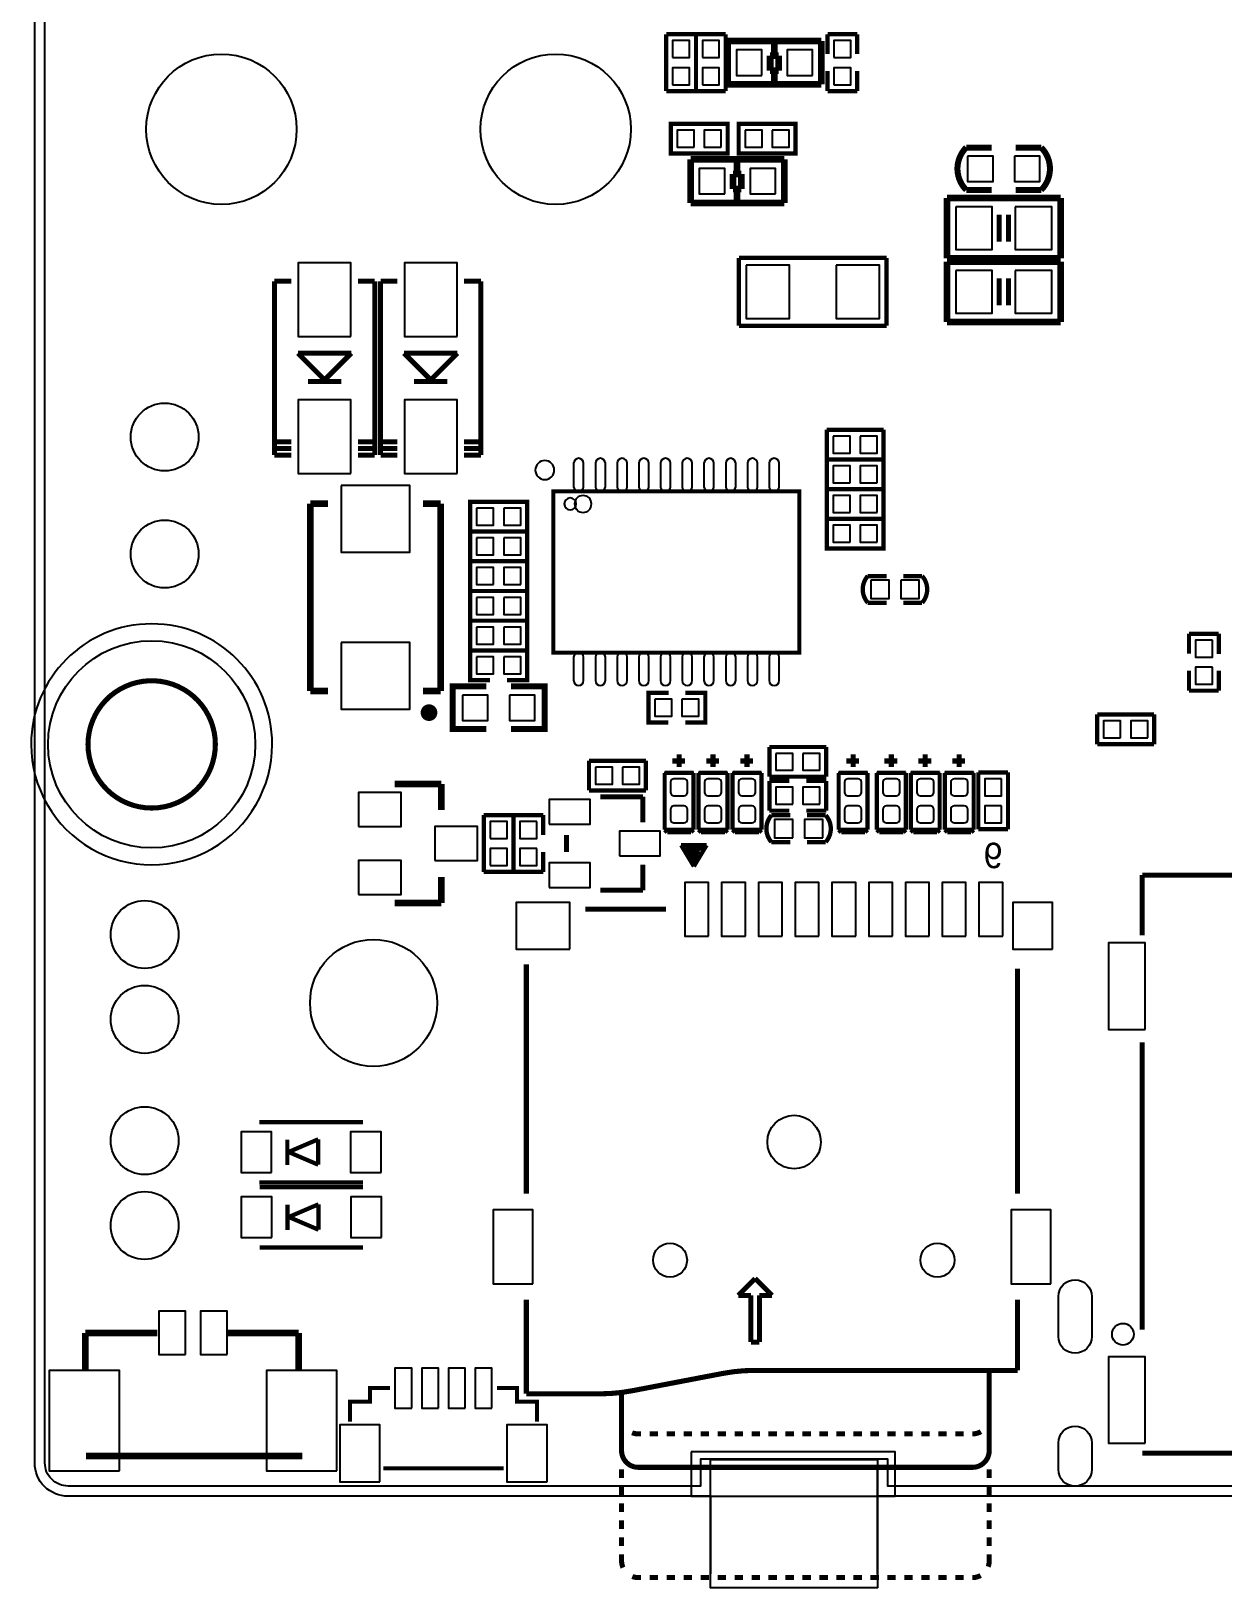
# Model space of a CAD drawing. Extents: x -68.1 to 17, y 26 to 103.8.
# Drawn here: x -68.09 to -32.43, y 25.98 to 72.57 of the extents above; entities that cross this region are included whole.
import ezdxf

# ---------------------------------------------------------------- set-up
doc = ezdxf.new("R2010")
doc.units = 0
for name, color, linetype in [('BG_OUTLINE', 2, 'CONTINUOUS'), ('PG_SILKSCREEN_BOTTOM', 134, 'CONTINUOUS'), ('PIN_BOTTOM', 242, 'CONTINUOUS'), ('RKI_ALL', 1, 'CONTINUOUS'), ('RKO_ALL', 1, 'CONTINUOUS')]:
    doc.layers.add(name, color=color, linetype=linetype)

msp = doc.modelspace()

# ---------------------------------------------------------------- linework, layer by layer
at = {"layer": 'BG_OUTLINE'}
for points in [[(-47.761398, 28.725876), (-66.983102, 28.725876, -0.414288), (-67.9831, 29.726128), (-67.9831, 102.725982, -0.414214), (-66.983102, 103.72598)], [(-66.983102, 103.72598), (16.016986, 103.72598, -0.414199), (17.016984, 102.725982), (17.016984, 29.726128, -0.414243), (16.016986, 28.725876), (-41.66616, 28.725876)]]:
    msp.add_lwpolyline(points, format="xyb", dxfattribs=at)
for points in [[(-47.75962, 29.82976), (-42.7609, 29.82976), (-42.7609, 25.99182), (-42.76852, 25.9842), (-47.76216, 25.9842), (-47.76216, 29.82976), (-47.75962, 29.82976)], [(-41.66616, 28.725876), (-42.761154, 28.725876), (-42.761154, 29.525976)], [(-47.761398, 28.725876), (-47.761398, 26.409142), (-47.77232, 26.39822)], [(-42.76598, 26.39822), (-42.761154, 26.403046), (-42.761154, 28.725876)]]:
    msp.add_lwpolyline(points, dxfattribs=at)
at = {"layer": 'PG_SILKSCREEN_BOTTOM'}
for points, const_width in [([(-48.1965, 72.4789), (-49.0855, 72.4789)], 0.127), ([(-49.0855, 72.4789), (-49.0855, 70.7771)], 0.127), ([(-47.3075, 72.4789), (-48.1965, 72.4789)], 0.127), ([(-48.1965, 72.4789), (-48.1965, 70.7771)], 0.127), ([(-48.1965, 70.7771), (-48.1965, 72.4789)], 0.127), ([(-47.3075, 70.7771), (-47.3075, 72.4789)], 0.127), ([(-44.446952, 72.277986), (-47.247048, 72.277986)], 0.199898), ([(-47.247048, 72.277986), (-47.247048, 70.978014)], 0.199898), ([(-45.856906, 72.17791), (-45.856906, 71.86803)], 0.199898), ([(-44.446952, 70.978014), (-44.446952, 72.277986)], 0.199898), ([(-43.3705, 72.4789), (-44.2595, 72.4789)], 0.127), ([(-44.2595, 72.4789), (-44.2595, 71.882)], 0.127), ([(-43.3705, 71.882), (-43.3705, 72.4789)], 0.127), ([(-45.727112, 71.838058), (-45.977048, 71.838058)], 0.199898), ([(-45.977048, 71.838058), (-45.977048, 71.38797)], 0.199898), ([(-45.727112, 71.38797), (-45.727112, 71.838058)], 0.199898), ([(-45.977048, 71.38797), (-45.727112, 71.38797)], 0.199898), ([(-45.856906, 71.408036), (-45.856906, 71.07809)], 0.199898), ([(-44.2595, 71.37781), (-44.2595, 70.7771)], 0.127), ([(-43.3705, 70.7771), (-43.3705, 71.374)], 0.127), ([(-49.0855, 70.7771), (-48.1965, 70.7771)], 0.127), ([(-48.1965, 70.7771), (-47.3075, 70.7771)], 0.127), ([(-47.247048, 70.978014), (-44.446952, 70.978014)], 0.199898), ([(-44.2595, 70.7771), (-43.3705, 70.7771)], 0.127), ([(-48.95088, 69.79666), (-48.95088, 68.90766), (-47.24908, 68.90766), (-47.24908, 69.79666), (-48.95088, 69.79666)], 0.127), ([(-45.21708, 68.90766), (-45.21708, 69.79666), (-46.91888, 69.79666), (-46.91888, 68.90766), (-45.21708, 68.90766)], 0.127), ([(-40.109902, 69.088), (-39.347902, 69.088)], 0.180086), ([(-37.868098, 69.088), (-38.630098, 69.088)], 0.180086), ([(-45.556932, 68.732146), (-48.357028, 68.732146)], 0.199898), ([(-48.357028, 68.732146), (-48.357028, 67.432174)], 0.199898), ([(-46.966886, 68.63207), (-46.966886, 68.32219)], 0.199898), ([(-45.556932, 67.432174), (-45.556932, 68.732146)], 0.199898), ([(-46.837092, 68.292218), (-47.087028, 68.292218)], 0.199898), ([(-47.087028, 68.292218), (-47.087028, 67.84213)], 0.199898), ([(-46.837092, 67.84213), (-46.837092, 68.292218)], 0.199898), ([(-47.087028, 67.84213), (-46.837092, 67.84213)], 0.199898), ([(-46.966886, 67.862196), (-46.966886, 67.53225)], 0.199898), ([(-40.689022, 67.574922), (-40.689022, 65.775078)], 0.199898), ([(-37.288978, 67.574922), (-40.689022, 67.574922)], 0.199898), ([(-40.109902, 67.818), (-39.347902, 67.818)], 0.180086), ([(-37.868098, 67.818), (-38.630098, 67.818)], 0.180086), ([(-37.288978, 65.775078), (-37.288978, 67.574922)], 0.199898), ([(-48.357028, 67.432174), (-45.556932, 67.432174)], 0.199898), ([(-39.128954, 66.27495), (-39.128954, 67.07505)], 0.150114), ([(-38.849046, 66.27495), (-38.849046, 67.07505)], 0.150114), ([(-46.9138, 65.786), (-46.9138, 63.754)], 0.127), ([(-42.4942, 65.786), (-46.9138, 65.786)], 0.127), ([(-42.4942, 63.754), (-42.4942, 65.786)], 0.127), ([(-40.689022, 65.775078), (-37.288978, 65.775078)], 0.199898), ([(-40.689022, 65.669922), (-40.689022, 63.870078)], 0.199898), ([(-37.288978, 65.669922), (-40.689022, 65.669922)], 0.199898), ([(-37.288978, 63.870078), (-37.288978, 65.669922)], 0.199898), ([(-39.128954, 64.36995), (-39.128954, 65.17005)], 0.150114), ([(-38.849046, 64.36995), (-38.849046, 65.17005)], 0.150114), ([(-60.308998, 65.083944), (-60.809124, 65.083944)], 0.150114), ([(-60.809124, 65.083944), (-60.809124, 59.884056)], 0.150114), ([(-58.309002, 65.083944), (-57.808876, 65.083944)], 0.150114), ([(-57.808876, 65.083944), (-57.808876, 59.884056)], 0.150114), ([(-57.133998, 65.083944), (-57.634124, 65.083944)], 0.150114), ([(-57.634124, 65.083944), (-57.634124, 59.884056)], 0.150114), ([(-55.134002, 65.083944), (-54.633876, 65.083944)], 0.150114), ([(-54.633876, 65.083944), (-54.633876, 59.884056)], 0.150114), ([(-40.689022, 63.870078), (-37.288978, 63.870078)], 0.199898), ([(-46.9138, 63.754), (-42.4942, 63.754)], 0.127), ([(-60.1091, 62.934088), (-58.5089, 62.934088)], 0.150114), ([(-59.309, 62.133988), (-60.1091, 62.934088)], 0.150114), ([(-58.5089, 62.934088), (-59.309, 62.133988)], 0.150114), ([(-56.9341, 62.934088), (-55.3339, 62.934088)], 0.150114), ([(-56.134, 62.133988), (-56.9341, 62.934088)], 0.150114), ([(-55.3339, 62.934088), (-56.134, 62.133988)], 0.150114), ([(-59.809126, 62.08395), (-58.808874, 62.08395)], 0.150114), ([(-56.634126, 62.08395), (-55.633874, 62.08395)], 0.150114), ([(-42.5831, 60.6425), (-44.2849, 60.6425)], 0.127), ([(-44.2849, 60.6425), (-44.2849, 59.7535)], 0.127), ([(-42.5831, 59.7535), (-42.5831, 60.6425)], 0.127), ([(-60.809124, 60.284106), (-60.308998, 60.284106)], 0.150114), ([(-60.809124, 60.083954), (-60.308998, 60.083954)], 0.150114), ([(-57.808876, 60.284106), (-58.309002, 60.284106)], 0.150114), ([(-57.808876, 60.083954), (-58.309002, 60.083954)], 0.150114), ([(-57.634124, 60.284106), (-57.133998, 60.284106)], 0.150114), ([(-57.634124, 60.083954), (-57.133998, 60.083954)], 0.150114), ([(-54.633876, 60.284106), (-55.134002, 60.284106)], 0.150114), ([(-54.633876, 60.083954), (-55.134002, 60.083954)], 0.150114), ([(-60.809124, 59.884056), (-60.308998, 59.884056)], 0.150114), ([(-57.808876, 59.884056), (-58.309002, 59.884056)], 0.150114), ([(-57.634124, 59.884056), (-57.133998, 59.884056)], 0.150114), ([(-54.633876, 59.884056), (-55.134002, 59.884056)], 0.150114), ([(-43.688, 59.7535), (-44.2849, 59.7535), (-44.2849, 58.8645), (-43.688, 58.8645)], 0.127), ([(-44.2849, 59.7535), (-42.5831, 59.7535)], 0.127), ([(-43.18381, 58.8645), (-42.5831, 58.8645), (-42.5831, 59.7535), (-43.18, 59.7535)], 0.127), ([(-52.465986, 58.801), (-45.099986, 58.801), (-45.099986, 53.975), (-52.465986, 53.975), (-52.465986, 58.801)], 0.119888), ([(-44.2849, 58.8645), (-44.2849, 57.9755), (-42.5831, 57.9755), (-42.5831, 58.8645), (-44.2849, 58.8645)], 0.127), ([(-59.734958, 58.426096), (-59.20994, 58.426096)], 0.199898), ([(-59.734958, 52.825904), (-59.734958, 58.426096)], 0.199898), ([(-55.835042, 58.426096), (-56.36006, 58.426096)], 0.199898), ([(-55.835042, 52.825904), (-55.835042, 58.426096)], 0.199898), ([(-53.2511, 57.5945), (-53.2511, 58.4835), (-54.9529, 58.4835), (-54.9529, 57.5945), (-53.2511, 57.5945)], 0.127), ([(-44.2849, 57.9755), (-44.2849, 57.0865), (-42.5831, 57.0865), (-42.5831, 57.9755), (-44.2849, 57.9755)], 0.127), ([(-53.2511, 56.7055), (-53.2511, 57.5945), (-54.9529, 57.5945), (-54.9529, 56.7055), (-53.2511, 56.7055)], 0.127), ([(-54.356, 56.7055), (-54.9529, 56.7055), (-54.9529, 55.8165), (-54.356, 55.8165)], 0.127), ([(-53.85181, 55.8165), (-53.2511, 55.8165), (-53.2511, 56.7055), (-53.848, 56.7055)], 0.127), ([(-43.05554, 56.26481), (-42.492676, 56.26481)], 0.130048), ([(-41.42994, 56.26481), (-41.992804, 56.26481)], 0.130048), ([(-53.2511, 54.9275), (-53.2511, 55.8165), (-54.9529, 55.8165), (-54.9529, 54.9275), (-53.2511, 54.9275)], 0.127), ([(-53.2511, 54.0385), (-53.2511, 54.9275), (-54.9529, 54.9275), (-54.9529, 54.0385), (-53.2511, 54.0385)], 0.127), ([(-32.55518, 54.53634), (-33.44418, 54.53634)], 0.127), ([(-33.44418, 54.53634), (-33.44418, 53.93944)], 0.127), ([(-32.55518, 53.93563), (-32.55518, 54.53634)], 0.127), ([(-54.35219, 54.0385), (-54.9529, 54.0385), (-54.9529, 53.1495), (-54.356, 53.1495)], 0.127), ([(-53.848, 53.1495), (-53.2511, 53.1495), (-53.2511, 54.0385), (-53.848, 54.0385)], 0.127), ([(-33.44418, 53.43144), (-33.44418, 52.83454)], 0.127), ([(-32.55518, 52.83454), (-32.55518, 53.43144)], 0.127), ([(-59.20994, 52.825904), (-59.734958, 52.825904)], 0.199898), ([(-56.36006, 52.825904), (-55.835042, 52.825904)], 0.199898), ([(-54.47284, 51.68392), (-55.48122, 51.68392), (-55.48122, 52.96408), (-54.47284, 52.96408)], 0.180086), ([(-53.73116, 51.68392), (-52.72278, 51.68392), (-52.72278, 52.96408), (-53.73116, 52.96408)], 0.180086), ([(-49.01819, 52.7685), (-49.6189, 52.7685), (-49.6189, 51.8795), (-49.022, 51.8795)], 0.127), ([(-48.514, 51.8795), (-47.9171, 51.8795), (-47.9171, 52.7685), (-48.514, 52.7685)], 0.127), ([(-33.44418, 52.83454), (-32.55518, 52.83454)], 0.127), ([(-36.19246, 52.1208), (-36.19246, 51.2318)], 0.127), ([(-34.49066, 52.1208), (-36.19246, 52.1208)], 0.127), ([(-34.49066, 51.2318), (-34.49066, 52.1208)], 0.127), ([(-36.19246, 51.2318), (-34.49066, 51.2318)], 0.127), ([(-49.6951, 50.7365), (-51.3969, 50.7365)], 0.127), ([(-51.3969, 50.7365), (-51.3969, 49.8475)], 0.127), ([(-49.6951, 49.8475), (-49.6951, 50.7365)], 0.127), ([(-48.524922, 50.73015), (-48.905922, 50.73015)], 0.1524), ([(-48.702722, 50.93335), (-48.702722, 50.55235)], 0.1524), ([(-47.508922, 50.73015), (-47.889922, 50.73015)], 0.1524), ([(-47.686722, 50.93335), (-47.686722, 50.55235)], 0.1524), ([(-46.492922, 50.73015), (-46.873922, 50.73015)], 0.1524), ([(-46.670722, 50.93335), (-46.670722, 50.55235)], 0.1524), ([(-44.298108, 51.148234), (-45.999908, 51.148234)], 0.127), ([(-45.999908, 51.148234), (-45.999908, 50.259234)], 0.127), ([(-44.298108, 50.259234), (-44.298108, 51.148234)], 0.127), ([(-43.317922, 50.73015), (-43.698922, 50.73015)], 0.1524), ([(-43.495722, 50.93335), (-43.495722, 50.55235)], 0.1524), ([(-42.174922, 50.73015), (-42.555922, 50.73015)], 0.1524), ([(-42.352722, 50.93335), (-42.352722, 50.55235)], 0.1524), ([(-41.158922, 50.73015), (-41.539922, 50.73015)], 0.1524), ([(-41.336722, 50.93335), (-41.336722, 50.55235)], 0.1524), ([(-40.142922, 50.73015), (-40.523922, 50.73015)], 0.1524), ([(-40.320722, 50.93335), (-40.320722, 50.55235)], 0.1524), ([(-49.134522, 50.37455), (-49.134522, 48.67275)], 0.127), ([(-48.270922, 50.37455), (-49.134522, 50.37455)], 0.127), ([(-48.270922, 48.67275), (-48.270922, 50.37455)], 0.127), ([(-48.118522, 50.37455), (-48.118522, 48.67275)], 0.127), ([(-47.254922, 50.37455), (-48.118522, 50.37455)], 0.127), ([(-47.254922, 48.67275), (-47.254922, 50.37455)], 0.127), ([(-47.102522, 50.37455), (-47.102522, 48.67275)], 0.127), ([(-46.238922, 50.37455), (-47.102522, 50.37455)], 0.127), ([(-46.238922, 48.67275), (-46.238922, 50.37455)], 0.127), ([(-45.999908, 50.259234), (-44.298108, 50.259234)], 0.127), ([(-43.927522, 50.37455), (-43.927522, 48.67275)], 0.127), ([(-43.063922, 50.37455), (-43.927522, 50.37455)], 0.127), ([(-43.063922, 48.67275), (-43.063922, 50.37455)], 0.127), ([(-42.784522, 50.37455), (-42.784522, 48.67275)], 0.127), ([(-41.920922, 50.37455), (-42.784522, 50.37455)], 0.127), ([(-41.920922, 48.67275), (-41.920922, 50.37455)], 0.127), ([(-41.768522, 50.37455), (-41.768522, 48.67275)], 0.127), ([(-40.904922, 50.37455), (-41.768522, 50.37455)], 0.127), ([(-40.904922, 48.67275), (-40.904922, 50.37455)], 0.127), ([(-40.752522, 50.37455), (-40.752522, 48.67275)], 0.127), ([(-39.888922, 50.37455), (-40.752522, 50.37455)], 0.127), ([(-39.888922, 48.67275), (-39.888922, 50.37455)], 0.127), ([(-38.860222, 50.38725), (-39.749222, 50.38725)], 0.127), ([(-39.749222, 50.38725), (-39.749222, 48.68545)], 0.127), ([(-38.860222, 48.68545), (-38.860222, 50.38725)], 0.127), ([(-55.814976, 50.038), (-57.215024, 50.038)], 0.2032), ([(-55.814976, 49.259998), (-55.814976, 50.038)], 0.2032), ([(-51.3969, 49.8475), (-49.6951, 49.8475)], 0.127), ([(-45.403008, 50.132234), (-45.999908, 50.132234)], 0.127), ([(-45.999908, 50.132234), (-45.999908, 49.243234)], 0.127), ([(-44.298108, 50.132234), (-44.895008, 50.132234)], 0.127), ([(-44.298108, 49.243234), (-44.298108, 50.132234)], 0.127), ([(-49.784, 49.657), (-51.054, 49.657)], 0.1524), ([(-49.784, 48.895), (-49.784, 49.657)], 0.1524), ([(-53.6575, 49.1109), (-54.5465, 49.1109)], 0.127), ([(-54.5465, 49.1109), (-54.5465, 47.4091)], 0.127), ([(-53.6575, 49.1109), (-53.6575, 48.514)], 0.127), ([(-52.7685, 49.1109), (-53.6575, 49.1109)], 0.127), ([(-53.6575, 47.4091), (-53.6575, 49.1109)], 0.127), ([(-52.7685, 48.51019), (-52.7685, 49.1109)], 0.127), ([(-45.999908, 49.243234), (-45.403008, 49.243234)], 0.127), ([(-45.376592, 49.103788), (-45.939456, 49.103788)], 0.130048), ([(-44.898818, 49.243234), (-44.298108, 49.243234)], 0.127), ([(-44.87672, 49.103788), (-44.313856, 49.103788)], 0.130048), ([(-52.07, 48.006), (-52.07, 48.514)], 0.1524), ([(-49.134522, 48.67275), (-48.270922, 48.67275)], 0.127), ([(-49.134522, 48.67275), (-49.058322, 48.59655)], 0.127), ([(-49.058322, 48.59655), (-48.347122, 48.59655)], 0.127), ([(-48.347122, 48.59655), (-48.270922, 48.67275)], 0.127), ([(-48.118522, 48.67275), (-47.254922, 48.67275)], 0.127), ([(-48.118522, 48.67275), (-48.042322, 48.59655)], 0.127), ([(-48.042322, 48.59655), (-47.331122, 48.59655)], 0.127), ([(-47.331122, 48.59655), (-47.254922, 48.67275)], 0.127), ([(-47.102522, 48.67275), (-46.238922, 48.67275)], 0.127), ([(-47.102522, 48.67275), (-47.026322, 48.59655)], 0.127), ([(-47.026322, 48.59655), (-46.315122, 48.59655)], 0.127), ([(-46.315122, 48.59655), (-46.238922, 48.67275)], 0.127), ([(-43.927522, 48.67275), (-43.063922, 48.67275)], 0.127), ([(-43.927522, 48.67275), (-43.851322, 48.59655)], 0.127), ([(-43.851322, 48.59655), (-43.140122, 48.59655)], 0.127), ([(-43.140122, 48.59655), (-43.063922, 48.67275)], 0.127), ([(-42.784522, 48.67275), (-41.920922, 48.67275)], 0.127), ([(-42.784522, 48.67275), (-42.708322, 48.59655)], 0.127), ([(-42.708322, 48.59655), (-41.997122, 48.59655)], 0.127), ([(-41.997122, 48.59655), (-41.920922, 48.67275)], 0.127), ([(-41.768522, 48.67275), (-40.904922, 48.67275)], 0.127), ([(-41.768522, 48.67275), (-41.692322, 48.59655)], 0.127), ([(-41.692322, 48.59655), (-40.981122, 48.59655)], 0.127), ([(-40.981122, 48.59655), (-40.904922, 48.67275)], 0.127), ([(-40.752522, 48.67275), (-39.888922, 48.67275)], 0.127), ([(-40.752522, 48.67275), (-40.676322, 48.59655)], 0.127), ([(-40.676322, 48.59655), (-39.965122, 48.59655)], 0.127), ([(-39.965122, 48.59655), (-39.888922, 48.67275)], 0.127), ([(-39.749222, 48.68545), (-38.860222, 48.68545)], 0.127), ([(-53.6575, 48.006), (-53.6575, 47.4091)], 0.127), ([(-52.7685, 47.4091), (-52.7685, 48.006)], 0.127), ([(-47.879, 48.2092), (-48.641, 48.2092)], 0.127), ([(-48.641, 48.2092), (-48.26, 47.5742)], 0.127), ([(-48.006, 48.1076), (-48.514, 48.1076)], 0.127), ([(-48.514, 48.1076), (-48.4632, 48.006)], 0.127), ([(-48.4632, 48.006), (-48.0822, 48.006)], 0.127), ([(-48.133, 47.9298), (-48.4124, 47.9298)], 0.127), ([(-48.4124, 47.9298), (-48.26, 47.7012)], 0.127), ([(-48.26, 47.5742), (-47.879, 48.2092)], 0.127), ([(-48.0822, 48.006), (-48.133, 47.9298)], 0.127), ([(-47.879, 48.2092), (-48.006, 48.2092)], 0.127), ([(-48.006, 48.2092), (-48.006, 48.1076)], 0.127), ([(-45.939456, 48.303688), (-45.376592, 48.303688)], 0.130048), ([(-44.313856, 48.303688), (-44.87672, 48.303688)], 0.130048), ([(-49.784, 47.625), (-49.784, 46.863)], 0.1524), ([(-48.1584, 47.8536), (-48.2854, 47.8536)], 0.127), ([(-48.26, 47.7012), (-48.1584, 47.8536)], 0.127), ([(-55.814976, 46.482), (-55.814976, 47.260002)], 0.2032), ([(-54.5465, 47.4091), (-53.6575, 47.4091)], 0.127), ([(-53.6575, 47.4091), (-52.7685, 47.4091)], 0.127), ([(-30.54604, 47.314612), (-34.846006, 47.314612)], 0.1524), ([(-34.846006, 47.314612), (-34.846006, 45.514768)], 0.1524), ([(-49.784, 46.863), (-51.054, 46.863)], 0.1524), ([(-57.215024, 46.482), (-55.814976, 46.482)], 0.2032), ([(-51.5112, 46.2915), (-49.0982, 46.2915)], 0.1524), ([(-53.273198, 37.7825), (-53.273198, 44.6405)], 0.1524), ([(-38.573202, 44.5135), (-38.573202, 37.7825)], 0.1524), ([(-34.846006, 42.314622), (-34.846006, 33.71469)], 0.1524), ([(-61.26226, 39.92118), (-58.16346, 39.92118)], 0.127), ([(-60.42406, 39.40048), (-60.42406, 38.63848)], 0.127), ([(-59.498484, 39.409116), (-60.387484, 39.028116)], 0.127), ([(-59.498484, 38.647116), (-59.498484, 39.409116)], 0.127), ([(-60.387484, 39.028116), (-59.498484, 38.647116)], 0.127), ([(-58.16346, 38.11778), (-61.26226, 38.11778)], 0.127), ([(-61.25464, 37.97554), (-58.15584, 37.97554)], 0.127), ([(-60.41644, 37.45484), (-60.41644, 36.69284)], 0.127), ([(-59.490864, 37.463476), (-60.379864, 37.082476)], 0.127), ([(-59.490864, 36.701476), (-59.490864, 37.463476)], 0.127), ([(-60.379864, 37.082476), (-59.490864, 36.701476)], 0.127), ([(-58.15584, 36.17214), (-61.25464, 36.17214)], 0.127), ([(-46.93412, 34.7345), (-46.42612, 35.2425)], 0.1524), ([(-46.42612, 35.2425), (-45.91812, 34.7345)], 0.1524), ([(-53.273198, 31.791402), (-53.273198, 34.6075)], 0.1524), ([(-46.55312, 34.7345), (-46.93412, 34.7345)], 0.1524), ([(-46.55312, 33.3375), (-46.55312, 34.7345)], 0.1524), ([(-45.91812, 34.7345), (-46.29912, 34.7345)], 0.1524), ([(-46.29912, 34.7345), (-46.29912, 33.3375)], 0.1524), ([(-38.573202, 34.6075), (-38.573202, 32.491426)], 0.1524), ([(-64.312038, 33.614614), (-66.471038, 33.614614)], 0.199898), ([(-66.471038, 33.614614), (-66.471038, 32.471614)], 0.199898), ([(-62.239906, 33.614614), (-60.080906, 33.614614)], 0.199898), ([(-60.080906, 33.614614), (-60.080906, 32.471614)], 0.199898), ([(-46.29912, 33.3375), (-46.55312, 33.3375)], 0.1524), ([(-47.388272, 32.402526), (-50.119788, 31.880302)], 0.1524), ([(-38.573202, 32.491426), (-46.449488, 32.491426)], 0.1524), ([(-39.423086, 30.09138), (-39.423086, 32.4485)], 0.1524), ([(-39.423086, 30.0355), (-39.423086, 32.4485)], 0.1524), ([(-57.352946, 31.961074), (-57.952894, 31.961074), (-57.952894, 31.561024), (-58.553096, 31.561024), (-58.553096, 30.961076)], 0.119888), ([(-54.153054, 31.961074), (-53.553106, 31.961074), (-53.553106, 31.561024), (-52.952904, 31.561024), (-52.952904, 30.961076)], 0.119888), ([(-51.058572, 31.791402), (-53.273198, 31.791402)], 0.1524), ([(-50.423318, 31.791402), (-50.423318, 30.09138)], 0.1524), ([(-49.923192, 30.591506), (-49.837086, 30.591506)], 0.1524), ([(-49.583086, 30.591506), (-49.329086, 30.591506)], 0.1524), ([(-49.075086, 30.591506), (-48.821086, 30.591506)], 0.1524), ([(-48.567086, 30.591506), (-48.313086, 30.591506)], 0.1524), ([(-48.059086, 30.591506), (-47.805086, 30.591506)], 0.1524), ([(-47.551086, 30.591506), (-47.297086, 30.591506)], 0.1524), ([(-47.043086, 30.591506), (-46.789086, 30.591506)], 0.1524), ([(-46.535086, 30.591506), (-46.281086, 30.591506)], 0.1524), ([(-46.027086, 30.591506), (-45.773086, 30.591506)], 0.1524), ([(-45.519086, 30.591506), (-45.265086, 30.591506)], 0.1524), ([(-45.011086, 30.591506), (-44.757086, 30.591506)], 0.1524), ([(-44.503086, 30.591506), (-44.249086, 30.591506)], 0.1524), ([(-43.995086, 30.591506), (-43.741086, 30.591506)], 0.1524), ([(-43.487086, 30.591506), (-43.233086, 30.591506)], 0.1524), ([(-42.979086, 30.591506), (-42.725086, 30.591506)], 0.1524), ([(-42.471086, 30.591506), (-42.217086, 30.591506)], 0.1524), ([(-41.963086, 30.591506), (-41.709086, 30.591506)], 0.1524), ([(-41.455086, 30.591506), (-41.201086, 30.591506)], 0.1524), ([(-40.947086, 30.591506), (-40.693086, 30.591506)], 0.1524), ([(-40.439086, 30.591506), (-40.185086, 30.591506)], 0.1524), ([(-39.931086, 30.591506), (-39.923212, 30.591506)], 0.1524), ([(-59.973972, 29.931614), (-66.450972, 29.931614)], 0.199898), ([(-30.846014, 30.014672), (-34.846006, 30.014672)], 0.1524), ([(-53.952902, 29.561028), (-57.553098, 29.561028)], 0.119888), ([(-50.423318, 29.5275), (-50.423318, 29.2735)], 0.1524), ([(-49.923192, 29.591508), (-39.923212, 29.591508)], 0.1524), ([(-39.423086, 29.2735), (-39.423086, 29.5275)], 0.1524), ([(-50.423318, 29.0195), (-50.423318, 28.7655)], 0.1524), ([(-39.423086, 28.7655), (-39.423086, 29.0195)], 0.1524), ([(-50.423318, 28.5115), (-50.423318, 28.2575)], 0.1524), ([(-39.423086, 28.2575), (-39.423086, 28.5115)], 0.1524), ([(-50.423318, 28.0035), (-50.423318, 27.7495)], 0.1524), ([(-39.423086, 27.7495), (-39.423086, 28.0035)], 0.1524), ([(-50.423318, 27.4955), (-50.423318, 27.2415)], 0.1524), ([(-39.423086, 27.2415), (-39.423086, 27.4955)], 0.1524), ([(-50.423318, 26.9875), (-50.423318, 26.791412)], 0.1524), ([(-39.423086, 26.791412), (-39.423086, 26.9875)], 0.1524), ([(-49.923192, 26.29154), (-49.837086, 26.29154)], 0.1524), ([(-49.583086, 26.29154), (-49.329086, 26.29154)], 0.1524), ([(-49.075086, 26.29154), (-48.821086, 26.29154)], 0.1524), ([(-48.567086, 26.29154), (-48.313086, 26.29154)], 0.1524), ([(-48.059086, 26.29154), (-47.805086, 26.29154)], 0.1524), ([(-47.551086, 26.29154), (-47.297086, 26.29154)], 0.1524), ([(-47.043086, 26.29154), (-46.789086, 26.29154)], 0.1524), ([(-46.535086, 26.29154), (-46.281086, 26.29154)], 0.1524), ([(-46.027086, 26.29154), (-45.773086, 26.29154)], 0.1524), ([(-45.519086, 26.29154), (-45.265086, 26.29154)], 0.1524), ([(-45.011086, 26.29154), (-44.757086, 26.29154)], 0.1524), ([(-44.503086, 26.29154), (-44.249086, 26.29154)], 0.1524), ([(-43.995086, 26.29154), (-43.741086, 26.29154)], 0.1524), ([(-43.487086, 26.29154), (-43.233086, 26.29154)], 0.1524), ([(-42.979086, 26.29154), (-42.725086, 26.29154)], 0.1524), ([(-42.471086, 26.29154), (-42.217086, 26.29154)], 0.1524), ([(-41.963086, 26.29154), (-41.709086, 26.29154)], 0.1524), ([(-41.455086, 26.29154), (-41.201086, 26.29154)], 0.1524), ([(-40.947086, 26.29154), (-40.693086, 26.29154)], 0.1524), ([(-40.439086, 26.29154), (-40.185086, 26.29154)], 0.1524)]:
    msp.add_lwpolyline(points, dxfattribs=dict(at, const_width=const_width))
for points, const_width in [([(-40.109902, 67.818, -0.414259), (-40.109902, 69.088)], 0.180086), ([(-37.868098, 67.818, 0.414259), (-37.868098, 69.088)], 0.180086), ([(-42.492676, 55.46471), (-43.05554, 55.46471, -0.377935), (-43.05554, 56.26481)], 0.130048), ([(-41.992804, 55.46471), (-41.42994, 55.46471, 0.377956), (-41.42994, 56.26481)], 0.130048), ([(-62.57798, 51.226212, 1.000013), (-66.38798, 51.225958, 0.999987), (-62.57798, 51.226212)], 0.1524), ([(-56.060594, 52.175918, -1.000361), (-56.309514, 52.176172, -0.999639), (-56.060594, 52.175918)], 0.249936), ([(-45.939456, 49.103788, 0.377967), (-45.939456, 48.303688)], 0.130048), ([(-44.313856, 49.103788, -0.377925), (-44.313856, 48.303688)], 0.130048), ([(-46.449488, 32.491426, 0.047255), (-47.388272, 32.402526)], 0.1524), ([(-50.119788, 31.880302, -0.047254), (-51.058572, 31.791402)], 0.1524), ([(-50.108612, 30.627066, 0.095243), (-49.923192, 30.591506)], 0.1524), ([(-39.923212, 30.591506, 0.132969), (-39.67099, 30.659832)], 0.1524), ([(-50.423318, 30.09138, 0.414189), (-49.923192, 29.591508)], 0.1524), ([(-39.923212, 29.591508, 0.414151), (-39.423086, 30.09138)], 0.1524), ([(-50.423318, 26.791412, 0.103636), (-50.381154, 26.590752)], 0.1524), ([(-39.454328, 26.61793, 0.088821), (-39.423086, 26.791412)], 0.1524), ([(-50.102008, 26.32456, 0.091686), (-49.923192, 26.29154)], 0.1524), ([(-39.923212, 26.29154, 0.128344), (-39.678864, 26.355294)], 0.1524)]:
    msp.add_lwpolyline(points, format="xyb", dxfattribs=dict(at, const_width=const_width))
for points in [[(-52.436014, 59.436, 1), (-53.003958, 59.436, 1)], [(-51.778408, 58.42, 1), (-52.137564, 58.42, 1)]]:
    msp.add_lwpolyline(points, format="xyb", close=True, dxfattribs=at)
msp.add_lwpolyline([(-45.099986, 58.801), (-45.099986, 53.975), (-52.465986, 53.975), (-52.465986, 58.801)], close=True, dxfattribs=at)
msp.add_lwpolyline([(-51.322986, 58.42, 1), (-51.830986, 58.42, 1), (-51.322986, 58.42)], format="xyb", dxfattribs=at)
for points in [[(-49.147222, 50.38725), (-48.258222, 50.38725)], [(-48.131222, 50.38725), (-47.242222, 50.38725)], [(-47.115222, 50.38725), (-46.226222, 50.38725)], [(-43.940222, 50.38725), (-43.051222, 50.38725)], [(-42.797222, 50.38725), (-41.908222, 50.38725)], [(-41.781222, 50.38725), (-40.892222, 50.38725)], [(-40.765222, 50.38725), (-39.876222, 50.38725)], [(-48.258222, 48.68545), (-49.147222, 48.68545)], [(-47.242222, 48.68545), (-48.131222, 48.68545)], [(-46.226222, 48.68545), (-47.115222, 48.68545)], [(-43.051222, 48.68545), (-43.940222, 48.68545)], [(-41.908222, 48.68545), (-42.797222, 48.68545)], [(-40.892222, 48.68545), (-41.781222, 48.68545)], [(-39.876222, 48.68545), (-40.765222, 48.68545)]]:
    msp.add_lwpolyline(points, dxfattribs=at)
at = {"layer": 'PIN_BOTTOM'}
for points in [[(-48.895, 71.7804), (-48.387, 71.7804), (-48.387, 72.2884), (-48.895, 72.2884)], [(-48.006, 71.7804), (-47.498, 71.7804), (-47.498, 72.2884), (-48.006, 72.2884)], [(-44.069, 71.7804), (-43.561, 71.7804), (-43.561, 72.2884), (-44.069, 72.2884)], [(-46.225968, 71.247), (-46.225968, 72.009), (-46.987968, 72.009), (-46.987968, 71.247)], [(-44.706032, 71.247), (-44.706032, 72.009), (-45.468032, 72.009), (-45.468032, 71.247)], [(-48.895, 70.9676), (-48.387, 70.9676), (-48.387, 71.4756), (-48.895, 71.4756)], [(-48.006, 70.9676), (-47.498, 70.9676), (-47.498, 71.4756), (-48.006, 71.4756)], [(-44.069, 70.9676), (-43.561, 70.9676), (-43.561, 71.4756), (-44.069, 71.4756)], [(-48.25238, 69.09816), (-48.25238, 69.60616), (-48.76038, 69.60616), (-48.76038, 69.09816)], [(-47.43958, 69.09816), (-47.43958, 69.60616), (-47.94758, 69.60616), (-47.94758, 69.09816)], [(-46.72838, 69.60616), (-46.72838, 69.09816), (-46.22038, 69.09816), (-46.22038, 69.60616)], [(-45.91558, 69.60616), (-45.91558, 69.09816), (-45.40758, 69.09816), (-45.40758, 69.60616)], [(-40.067738, 68.83273), (-40.067738, 68.07327), (-39.308278, 68.07327), (-39.308278, 68.83273)], [(-38.669722, 68.83273), (-38.669722, 68.07327), (-37.910262, 68.07327), (-37.910262, 68.83273)], [(-47.335948, 67.70116), (-47.335948, 68.46316), (-48.097948, 68.46316), (-48.097948, 67.70116)], [(-45.816012, 67.70116), (-45.816012, 68.46316), (-46.578012, 68.46316), (-46.578012, 67.70116)], [(-40.425116, 67.31), (-40.425116, 66.04), (-39.332916, 66.04), (-39.332916, 67.31)], [(-38.645084, 67.31), (-38.645084, 66.04), (-37.552884, 66.04), (-37.552884, 67.31)], [(-58.5216, 63.429134), (-58.5216, 65.638934), (-60.0964, 65.638934), (-60.0964, 63.429134)], [(-55.3466, 63.429134), (-55.3466, 65.638934), (-56.9214, 65.638934), (-56.9214, 63.429134)], [(-46.6979, 65.5701), (-46.6979, 63.9699), (-45.4025, 63.9699), (-45.4025, 65.5701)], [(-44.0055, 65.5701), (-44.0055, 63.9699), (-42.7101, 63.9699), (-42.7101, 65.5701)], [(-40.425116, 65.405), (-40.425116, 64.135), (-39.332916, 64.135), (-39.332916, 65.405)], [(-38.645084, 65.405), (-38.645084, 64.135), (-37.552884, 64.135), (-37.552884, 65.405)], [(-58.5216, 59.329066), (-58.5216, 61.538866), (-60.0964, 61.538866), (-60.0964, 59.329066)], [(-55.3466, 59.329066), (-55.3466, 61.538866), (-56.9214, 61.538866), (-56.9214, 59.329066)], [(-44.0944, 60.452), (-44.0944, 59.944), (-43.5864, 59.944), (-43.5864, 60.452)], [(-43.2816, 60.452), (-43.2816, 59.944), (-42.7736, 59.944), (-42.7736, 60.452)], [(-43.5864, 59.055), (-43.5864, 59.563), (-44.0944, 59.563), (-44.0944, 59.055)], [(-42.7736, 59.055), (-42.7736, 59.563), (-43.2816, 59.563), (-43.2816, 59.055)], [(-58.810017, 58.976006), (-58.810017, 56.97601), (-56.759983, 56.97601), (-56.759983, 58.976006)], [(-54.7624, 58.293), (-54.7624, 57.785), (-54.2544, 57.785), (-54.2544, 58.293)], [(-53.9496, 58.293), (-53.9496, 57.785), (-53.4416, 57.785), (-53.4416, 58.293)], [(-43.5864, 58.166), (-43.5864, 58.674), (-44.0944, 58.674), (-44.0944, 58.166)], [(-42.7736, 58.166), (-42.7736, 58.674), (-43.2816, 58.674), (-43.2816, 58.166)], [(-43.5864, 57.277), (-43.5864, 57.785), (-44.0944, 57.785), (-44.0944, 57.277)], [(-42.7736, 57.277), (-42.7736, 57.785), (-43.2816, 57.785), (-43.2816, 57.277)], [(-54.7624, 57.404), (-54.7624, 56.896), (-54.2544, 56.896), (-54.2544, 57.404)], [(-53.9496, 57.404), (-53.9496, 56.896), (-53.4416, 56.896), (-53.4416, 57.404)], [(-54.2544, 56.007), (-54.2544, 56.515), (-54.7624, 56.515), (-54.7624, 56.007)], [(-53.4416, 56.007), (-53.4416, 56.515), (-53.9496, 56.515), (-53.9496, 56.007)], [(-42.967783, 56.139715), (-42.967783, 55.589805), (-42.417873, 55.589805), (-42.417873, 56.139715)], [(-42.067607, 56.139715), (-42.067607, 55.589805), (-41.517697, 55.589805), (-41.517697, 56.139715)], [(-54.7624, 55.626), (-54.7624, 55.118), (-54.2544, 55.118), (-54.2544, 55.626)], [(-53.9496, 55.626), (-53.9496, 55.118), (-53.4416, 55.118), (-53.4416, 55.626)], [(-54.7624, 54.737), (-54.7624, 54.229), (-54.2544, 54.229), (-54.2544, 54.737)], [(-53.9496, 54.737), (-53.9496, 54.229), (-53.4416, 54.229), (-53.4416, 54.737)], [(-58.810017, 54.27599), (-58.810017, 52.275994), (-56.759983, 52.275994), (-56.759983, 54.27599)], [(-32.74568, 54.34584), (-33.25368, 54.34584), (-33.25368, 53.83784), (-32.74568, 53.83784)], [(-54.7624, 53.848), (-54.7624, 53.34), (-54.2544, 53.34), (-54.2544, 53.848)], [(-53.9496, 53.848), (-53.9496, 53.34), (-53.4416, 53.34), (-53.4416, 53.848)], [(-32.74568, 53.53304), (-33.25368, 53.53304), (-33.25368, 53.02504), (-32.74568, 53.02504)], [(-55.18277, 52.70373), (-55.18277, 51.94427), (-54.42331, 51.94427), (-54.42331, 52.70373)], [(-53.78069, 52.70373), (-53.78069, 51.94427), (-53.02123, 51.94427), (-53.02123, 52.70373)], [(-49.4284, 52.578), (-49.4284, 52.07), (-48.9204, 52.07), (-48.9204, 52.578)], [(-48.6156, 52.578), (-48.6156, 52.07), (-48.1076, 52.07), (-48.1076, 52.578)], [(-35.49396, 51.4223), (-35.49396, 51.9303), (-36.00196, 51.9303), (-36.00196, 51.4223)], [(-34.68116, 51.4223), (-34.68116, 51.9303), (-35.18916, 51.9303), (-35.18916, 51.4223)], [(-45.809408, 50.957734), (-45.809408, 50.449734), (-45.301408, 50.449734), (-45.301408, 50.957734)], [(-44.996608, 50.957734), (-44.996608, 50.449734), (-44.488608, 50.449734), (-44.488608, 50.957734)], [(-51.2064, 50.546), (-51.2064, 50.038), (-50.6984, 50.038), (-50.6984, 50.546)], [(-50.3936, 50.546), (-50.3936, 50.038), (-49.8856, 50.038), (-49.8856, 50.546)], [(-45.301408, 49.433734), (-45.301408, 49.941734), (-45.809408, 49.941734), (-45.809408, 49.433734)], [(-44.488608, 49.433734), (-44.488608, 49.941734), (-44.996608, 49.941734), (-44.996608, 49.433734)], [(-39.050722, 50.19675), (-39.558722, 50.19675), (-39.558722, 49.68875), (-39.050722, 49.68875)], [(-58.293, 48.768), (-57.023, 48.768), (-57.023, 49.784), (-58.293, 49.784)], [(-52.586636, 48.84166), (-51.367436, 48.84166), (-51.367436, 49.57826), (-52.586636, 49.57826)], [(-39.050722, 49.38395), (-39.558722, 49.38395), (-39.558722, 48.87595), (-39.050722, 48.87595)], [(-54.356, 48.4124), (-53.848, 48.4124), (-53.848, 48.9204), (-54.356, 48.9204)], [(-52.959, 48.9204), (-53.467, 48.9204), (-53.467, 48.4124), (-52.959, 48.4124)], [(-45.301662, 48.428656), (-45.301662, 48.978566), (-45.851572, 48.978566), (-45.851572, 48.428656)], [(-44.401486, 48.428656), (-44.401486, 48.978566), (-44.951396, 48.978566), (-44.951396, 48.428656)], [(-56.007, 47.752), (-54.737, 47.752), (-54.737, 48.768), (-56.007, 48.768)], [(-50.486564, 47.8917), (-49.267364, 47.8917), (-49.267364, 48.6283), (-50.486564, 48.6283)], [(-54.356, 47.5996), (-53.848, 47.5996), (-53.848, 48.1076), (-54.356, 48.1076)], [(-52.959, 48.1076), (-53.467, 48.1076), (-53.467, 47.5996), (-52.959, 47.5996)], [(-58.293, 46.736), (-57.023, 46.736), (-57.023, 47.752), (-58.293, 47.752)], [(-52.586636, 46.94174), (-51.367436, 46.94174), (-51.367436, 47.67834), (-52.586636, 47.67834)], [(-47.817532, 45.4914), (-47.817532, 47.0916), (-48.528732, 47.0916), (-48.528732, 45.4914)], [(-46.717712, 45.4914), (-46.717712, 47.0916), (-47.428912, 47.0916), (-47.428912, 45.4914)], [(-45.617638, 45.4914), (-45.617638, 47.0916), (-46.328838, 47.0916), (-46.328838, 45.4914)], [(-44.517564, 45.4914), (-44.517564, 47.0916), (-45.228764, 47.0916), (-45.228764, 45.4914)], [(-43.41749, 45.4914), (-43.41749, 47.0916), (-44.12869, 47.0916), (-44.12869, 45.4914)], [(-42.31767, 45.4914), (-42.31767, 47.0916), (-43.02887, 47.0916), (-43.02887, 45.4914)], [(-41.217596, 45.4914), (-41.217596, 47.0916), (-41.928796, 47.0916), (-41.928796, 45.4914)], [(-40.117522, 45.4914), (-40.117522, 47.0916), (-40.828722, 47.0916), (-40.828722, 45.4914)], [(-39.017702, 45.4914), (-39.017702, 47.0916), (-39.728902, 47.0916), (-39.728902, 45.4914)], [(-51.973226, 45.092874), (-51.973226, 46.489874), (-53.573426, 46.489874), (-53.573426, 45.092874)], [(-37.526214, 45.092874), (-37.526214, 46.489874), (-38.720014, 46.489874), (-38.720014, 45.092874)], [(-34.7599, 42.694352), (-34.7599, 45.285152), (-35.8521, 45.285152), (-35.8521, 42.694352)], [(-60.89396, 38.40988), (-60.89396, 39.62908), (-61.80836, 39.62908), (-61.80836, 38.40988)], [(-57.61736, 38.40988), (-57.61736, 39.62908), (-58.53176, 39.62908), (-58.53176, 38.40988)], [(-60.88634, 36.46424), (-60.88634, 37.68344), (-61.80074, 37.68344), (-61.80074, 36.46424)], [(-57.60974, 36.46424), (-57.60974, 37.68344), (-58.52414, 37.68344), (-58.52414, 36.46424)], [(-53.076348, 35.086544), (-53.076348, 37.296344), (-54.270148, 37.296344), (-54.270148, 35.086544)], [(-37.576252, 35.086544), (-37.576252, 37.296344), (-38.770052, 37.296344), (-38.770052, 35.086544)], [(-63.471044, 32.964628), (-63.471044, 34.2646), (-64.271144, 34.2646), (-64.271144, 32.964628)], [(-62.220856, 32.964628), (-62.220856, 34.2646), (-63.020956, 34.2646), (-63.020956, 32.964628)], [(-34.7599, 30.311852), (-34.7599, 32.900366), (-35.8521, 32.900366), (-35.8521, 30.311852)], [(-65.445894, 29.4894), (-65.445894, 32.489394), (-67.545966, 32.489394), (-67.545966, 29.4894)], [(-58.946034, 29.4894), (-58.946034, 32.489394), (-61.046106, 32.489394), (-61.046106, 29.4894)], [(-56.702706, 31.361126), (-56.702706, 32.561022), (-57.202832, 32.561022), (-57.202832, 31.361126)], [(-55.90286, 31.361126), (-55.90286, 32.561022), (-56.402986, 32.561022), (-56.402986, 31.361126)], [(-55.10276, 31.361126), (-55.10276, 32.561022), (-55.602886, 32.561022), (-55.602886, 31.361126)], [(-54.302914, 31.361126), (-54.302914, 32.561022), (-54.80304, 32.561022), (-54.80304, 31.361126)], [(-57.65292, 29.160978), (-57.65292, 30.861), (-58.852816, 30.861), (-58.852816, 29.160978)], [(-52.653184, 29.160978), (-52.653184, 30.861), (-53.85308, 30.861), (-53.85308, 29.160978)]]:
    msp.add_lwpolyline(points, close=True, dxfattribs=at)
for points in [[(-51.558063, 58.937906), (-51.558063, 59.63793, 1), (-51.858037, 59.63793), (-51.858037, 58.937906, 1)], [(-50.908077, 58.937906), (-50.908077, 59.63793, 1), (-51.208051, 59.63793), (-51.208051, 58.937906, 1)], [(-50.258091, 58.937906), (-50.258091, 59.63793, 1), (-50.558065, 59.63793), (-50.558065, 58.937906, 1)], [(-49.608105, 58.937906), (-49.608105, 59.63793, 1), (-49.908079, 59.63793), (-49.908079, 58.937906, 1)], [(-48.958119, 58.937906), (-48.958119, 59.63793, 1), (-49.258093, 59.63793), (-49.258093, 58.937906, 1)], [(-48.307879, 58.937906), (-48.307879, 59.63793, 1), (-48.607853, 59.63793), (-48.607853, 58.937906, 1)], [(-47.657893, 58.937906), (-47.657893, 59.63793, 1), (-47.957867, 59.63793), (-47.957867, 58.937906, 1)], [(-47.007907, 58.937906), (-47.007907, 59.63793, 1), (-47.307881, 59.63793), (-47.307881, 58.937906, 1)], [(-46.357921, 58.937906), (-46.357921, 59.63793, 1), (-46.657895, 59.63793), (-46.657895, 58.937906, 1)], [(-45.707935, 58.937906), (-45.707935, 59.63793, 1), (-46.007909, 59.63793), (-46.007909, 58.937906, 1)], [(-51.558063, 53.13807), (-51.558063, 53.838094, 1), (-51.858037, 53.838094), (-51.858037, 53.13807, 1)], [(-50.908077, 53.13807), (-50.908077, 53.838094, 1), (-51.208051, 53.838094), (-51.208051, 53.13807, 1)], [(-50.258091, 53.13807), (-50.258091, 53.838094, 1), (-50.558065, 53.838094), (-50.558065, 53.13807, 1)], [(-49.608105, 53.13807), (-49.608105, 53.838094, 1), (-49.908079, 53.838094), (-49.908079, 53.13807, 1)], [(-48.958119, 53.13807), (-48.958119, 53.838094, 1), (-49.258093, 53.838094), (-49.258093, 53.13807, 1)], [(-48.307879, 53.13807), (-48.307879, 53.838094, 1), (-48.607853, 53.838094), (-48.607853, 53.13807, 1)], [(-47.657893, 53.13807), (-47.657893, 53.838094, 1), (-47.957867, 53.838094), (-47.957867, 53.13807, 1)], [(-47.007907, 53.13807), (-47.007907, 53.838094, 1), (-47.307881, 53.838094), (-47.307881, 53.13807, 1)], [(-46.357921, 53.13807), (-46.357921, 53.838094, 1), (-46.657895, 53.838094), (-46.657895, 53.13807, 1)], [(-45.707935, 53.13807), (-45.707935, 53.838094, 1), (-46.007909, 53.838094), (-46.007909, 53.13807, 1)], [(-48.550322, 50.19675), (-48.855122, 50.19675, 0.414214), (-48.956722, 50.09515), (-48.956722, 49.79035, 0.414214), (-48.855122, 49.68875), (-48.550322, 49.68875, 0.414214), (-48.448722, 49.79035), (-48.448722, 50.09515, 0.414214)], [(-47.534322, 50.19675), (-47.839122, 50.19675, 0.414214), (-47.940722, 50.09515), (-47.940722, 49.79035, 0.414214), (-47.839122, 49.68875), (-47.534322, 49.68875, 0.414214), (-47.432722, 49.79035), (-47.432722, 50.09515, 0.414214)], [(-46.518322, 50.19675), (-46.823122, 50.19675, 0.414214), (-46.924722, 50.09515), (-46.924722, 49.79035, 0.414214), (-46.823122, 49.68875), (-46.518322, 49.68875, 0.414214), (-46.416722, 49.79035), (-46.416722, 50.09515, 0.414214)], [(-43.343322, 50.19675), (-43.648122, 50.19675, 0.414214), (-43.749722, 50.09515), (-43.749722, 49.79035, 0.414214), (-43.648122, 49.68875), (-43.343322, 49.68875, 0.414214), (-43.241722, 49.79035), (-43.241722, 50.09515, 0.414214)], [(-42.200322, 50.19675), (-42.505122, 50.19675, 0.414214), (-42.606722, 50.09515), (-42.606722, 49.79035, 0.414214), (-42.505122, 49.68875), (-42.200322, 49.68875, 0.414214), (-42.098722, 49.79035), (-42.098722, 50.09515, 0.414214)], [(-41.184322, 50.19675), (-41.489122, 50.19675, 0.414214), (-41.590722, 50.09515), (-41.590722, 49.79035, 0.414214), (-41.489122, 49.68875), (-41.184322, 49.68875, 0.414214), (-41.082722, 49.79035), (-41.082722, 50.09515, 0.414214)], [(-40.168322, 50.19675), (-40.473122, 50.19675, 0.414214), (-40.574722, 50.09515), (-40.574722, 49.79035, 0.414214), (-40.473122, 49.68875), (-40.168322, 49.68875, 0.414214), (-40.066722, 49.79035), (-40.066722, 50.09515, 0.414214)], [(-48.550322, 49.38395), (-48.855122, 49.38395, 0.414214), (-48.956722, 49.28235), (-48.956722, 48.97755, 0.414214), (-48.855122, 48.87595), (-48.550322, 48.87595, 0.414214), (-48.448722, 48.97755), (-48.448722, 49.28235, 0.414214)], [(-47.534322, 49.38395), (-47.839122, 49.38395, 0.414214), (-47.940722, 49.28235), (-47.940722, 48.97755, 0.414214), (-47.839122, 48.87595), (-47.534322, 48.87595, 0.414214), (-47.432722, 48.97755), (-47.432722, 49.28235, 0.414214)], [(-46.518322, 49.38395), (-46.823122, 49.38395, 0.414214), (-46.924722, 49.28235), (-46.924722, 48.97755, 0.414214), (-46.823122, 48.87595), (-46.518322, 48.87595, 0.414214), (-46.416722, 48.97755), (-46.416722, 49.28235, 0.414214)], [(-43.343322, 49.38395), (-43.648122, 49.38395, 0.414214), (-43.749722, 49.28235), (-43.749722, 48.97755, 0.414214), (-43.648122, 48.87595), (-43.343322, 48.87595, 0.414214), (-43.241722, 48.97755), (-43.241722, 49.28235, 0.414214)], [(-42.200322, 49.38395), (-42.505122, 49.38395, 0.414214), (-42.606722, 49.28235), (-42.606722, 48.97755, 0.414214), (-42.505122, 48.87595), (-42.200322, 48.87595, 0.414214), (-42.098722, 48.97755), (-42.098722, 49.28235, 0.414214)], [(-41.184322, 49.38395), (-41.489122, 49.38395, 0.414214), (-41.590722, 49.28235), (-41.590722, 48.97755, 0.414214), (-41.489122, 48.87595), (-41.184322, 48.87595, 0.414214), (-41.082722, 48.97755), (-41.082722, 49.28235, 0.414214)], [(-40.168322, 49.38395), (-40.473122, 49.38395, 0.414214), (-40.574722, 49.28235), (-40.574722, 48.97755, 0.414214), (-40.473122, 48.87595), (-40.168322, 48.87595, 0.414214), (-40.066722, 48.97755), (-40.066722, 49.28235, 0.414214)], [(-36.351845, 34.703766), (-36.351845, 33.50387, -1), (-37.351843, 33.50387), (-37.351843, 34.703766, -1)], [(-36.351845, 30.32379), (-36.351845, 29.52369, -1), (-37.351843, 29.52369), (-37.351843, 30.32379, -1)]]:
    msp.add_lwpolyline(points, format="xyb", close=True, dxfattribs=at)
for centre, radius in [((-62.3951, 69.6341), 2.249932), ((-52.39512, 69.6341), 2.249932), ((-64.093344, 60.42406), 1.016), ((-64.093344, 56.92394), 1.016), ((-64.48298, 51.226212), 3.099943), ((-64.692784, 45.536358), 1.016), ((-57.845706, 43.488102), 1.89992), ((-64.692784, 42.996358), 1.016), ((-64.692784, 39.368476), 1.016), ((-45.261022, 39.325804), 0.799973), ((-64.692784, 36.828476), 1.016), ((-48.973232, 35.791394), 0.508), ((-40.973248, 35.791394), 0.508), ((-35.421824, 33.57372), 0.324993)]:
    msp.add_circle(centre, radius, dxfattribs=at)
at = {"layer": 'RKI_ALL'}
msp.add_lwpolyline([(16.712184, 29.726128, -0.414256), (16.016986, 29.030676), (-42.456354, 29.030676), (-42.456354, 29.830776), (-48.066198, 29.830776), (-48.066198, 29.030676), (-66.983102, 29.030676, -0.414321), (-67.6783, 29.726128), (-67.6783, 102.725982, -0.414214), (-66.983102, 103.42118), (16.016986, 103.42118, -0.414192), (16.712184, 102.725982)], format="xyb", close=True, dxfattribs=at)
at = {"layer": 'RKO_ALL'}
msp.add_lwpolyline([(-60.87618, 51.226212, 1), (-68.089831, 51.226009, 1)], format="xyb", close=True, dxfattribs=at)
msp.add_lwpolyline([(-48.33874, 30.05074), (-48.33874, 28.72486), (-42.23258, 28.72486), (-42.23258, 30.05074)], close=True, dxfattribs=at)

# ---------------------------------------------------------------- texts
at = {"layer": 'PG_SILKSCREEN_BOTTOM', "text_generation_flag": 2}
msp.add_text('9', height=0.762, dxfattribs=at).set_placement((-39.02202, 47.52086))

doc.saveas('drawing.dxf')
